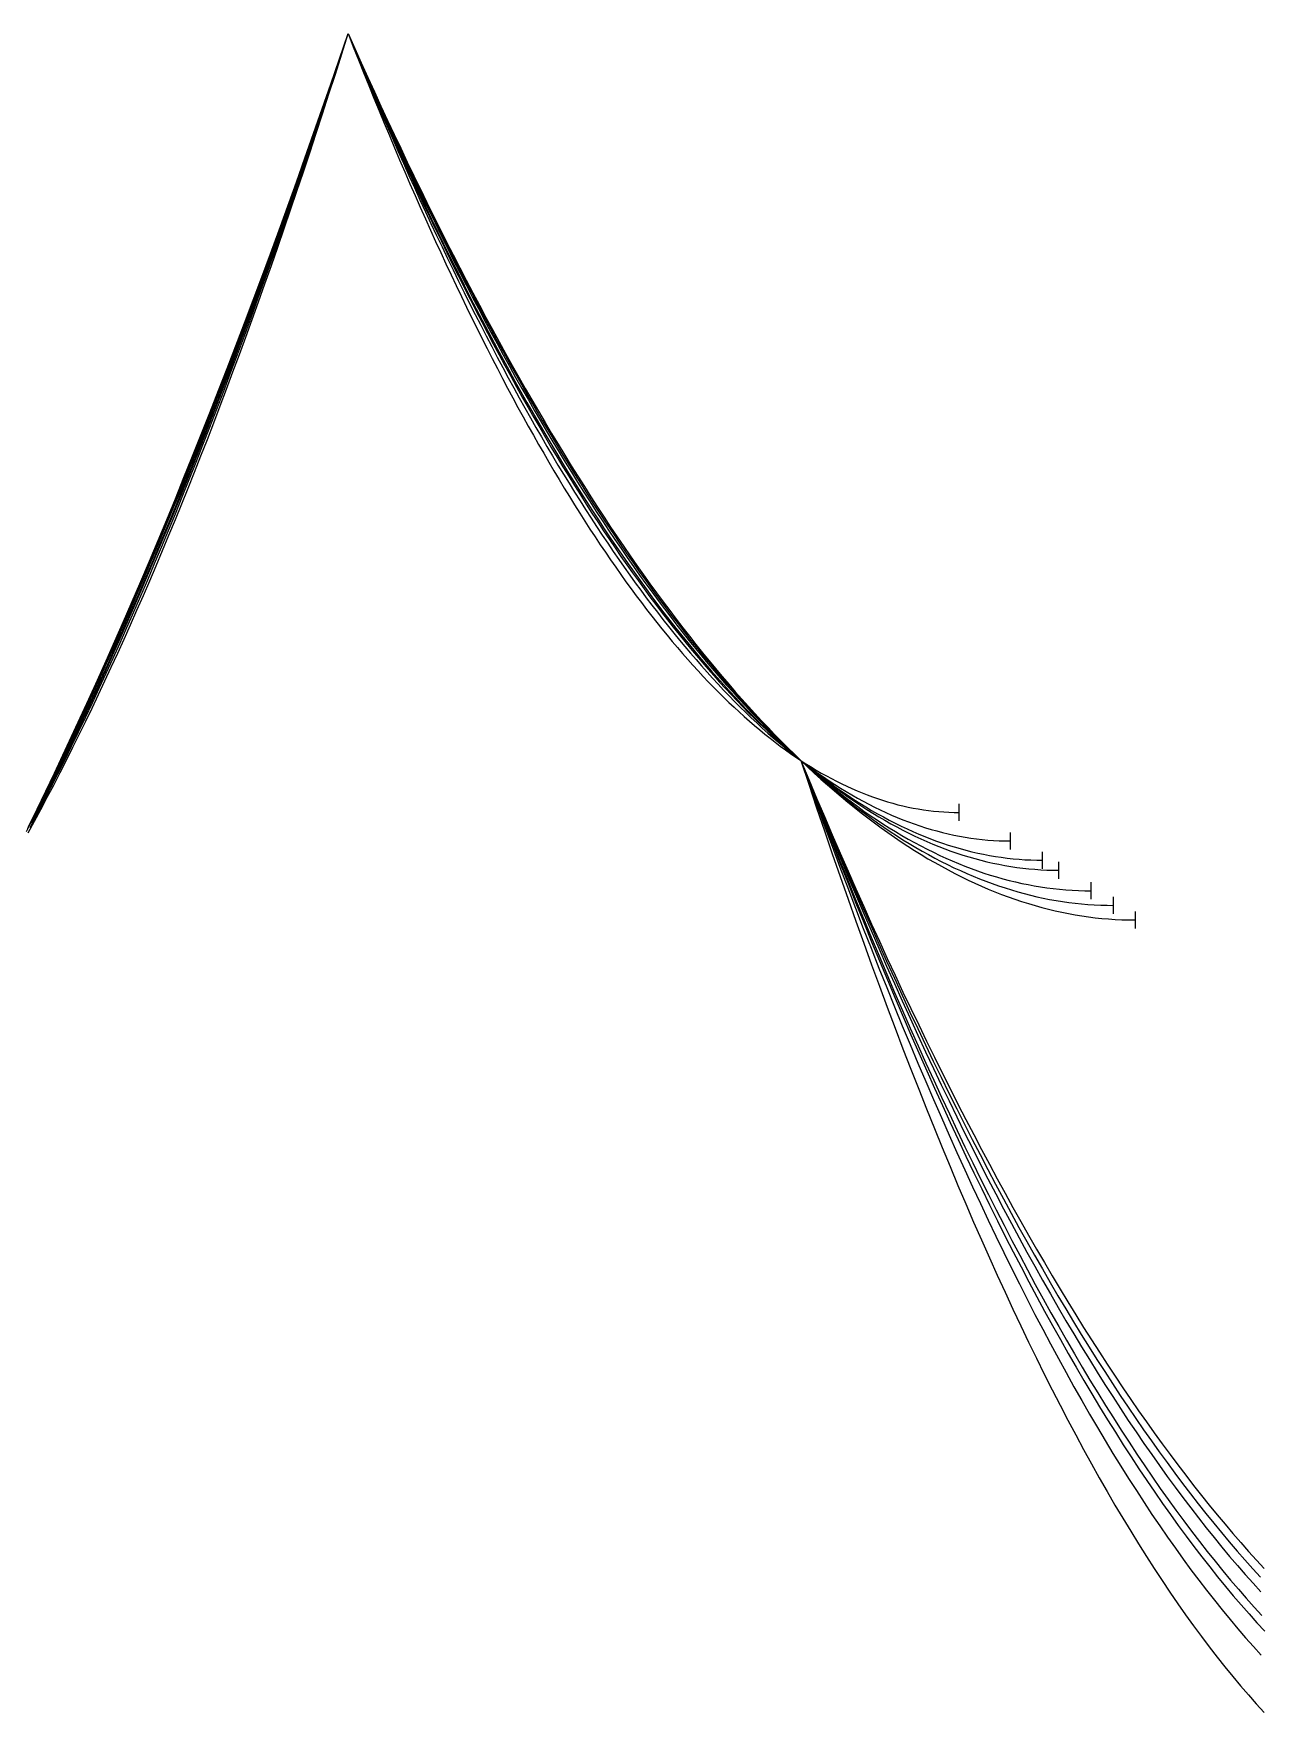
# Model space of a CAD drawing. Header units: metres. Extents: x -87 to 28195, y -4474 to 524.
# Drawn here: x 9848 to 10569, y -1360 to -371 of the extents above; entities that cross this region are included whole.
import ezdxf

# ---------------------------------------------------------------- set-up
doc = ezdxf.new("R2010")
doc.units = ezdxf.units.M
for name, color, linetype in [('CATENARIES_-10_bare', 7, 'Continuous'), ('CATENARIES_-10_ICE', 7, 'Continuous'), ('CATENARIES_-19_bare', 7, 'Continuous'), ('CATENARIES_-19_HEAVY_ICE', 7, 'Continuous'), ('CATENARIES_0', 7, 'Continuous'), ('CATENARIES_0_ICE', 7, 'Continuous'), ('CATENARIES_50_theoretical', 7, 'Continuous')]:
    doc.layers.add(name, color=color, linetype=linetype)

msp = doc.modelspace()

# ---------------------------------------------------------------- linework, layer by layer
at = {"layer": 'CATENARIES_-10_bare'}
msp.add_line((10483.9, -889.7), (10483.9, -879.7), dxfattribs=at)
for points in [[(9844.81, -839.42, 0), (9849.77, -829.44, 0), (9854.74, -819.34, 0), (9859.7, -809.11, 0), (9864.66, -798.75, 0), (9869.63, -788.27, 0), (9874.59, -777.67, 0), (9879.55, -766.93, 0), (9884.52, -756.08, 0), (9889.48, -745.09, 0), (9894.44, -733.98, 0), (9899.41, -722.75, 0), (9904.37, -711.39, 0), (9909.33, -699.9, 0), (9914.3, -688.29, 0), (9919.26, -676.55, 0), (9924.22, -664.68, 0), (9929.19, -652.69, 0), (9934.15, -640.57, 0), (9939.12, -628.32, 0), (9944.08, -615.95, 0), (9949.04, -603.45, 0), (9954.01, -590.83, 0), (9958.97, -578.07, 0), (9963.93, -565.19, 0), (9968.9, -552.19, 0), (9973.86, -539.05, 0), (9978.82, -525.79, 0), (9983.79, -512.4, 0), (9988.75, -498.89, 0), (9993.71, -485.24, 0), (9998.68, -471.47, 0), (10003.64, -457.57, 0), (10008.6, -443.55, 0), (10013.57, -429.39, 0), (10018.53, -415.11, 0), (10023.49, -400.7, 0), (10028.46, -386.17, 0), (10033.42, -371.5, 0)], [(10033.42, -371.5, 0), (10037.23, -380.17, 0), (10041.03, -388.77, 0), (10044.84, -397.3, 0), (10048.65, -405.75, 0), (10052.46, -414.12, 0), (10056.26, -422.42, 0), (10060.07, -430.65, 0), (10063.88, -438.8, 0), (10067.68, -446.87, 0), (10071.49, -454.88, 0), (10075.3, -462.8, 0), (10079.11, -470.66, 0), (10082.91, -478.43, 0), (10086.72, -486.14, 0), (10090.53, -493.77, 0), (10094.33, -501.32, 0), (10098.14, -508.8, 0), (10101.95, -516.21, 0), (10105.76, -523.54, 0), (10109.56, -530.79, 0), (10113.37, -537.98, 0), (10117.18, -545.09, 0), (10120.98, -552.12, 0), (10124.79, -559.08, 0), (10128.6, -565.97, 0), (10132.41, -572.78, 0), (10136.21, -579.51, 0), (10140.02, -586.18, 0), (10143.83, -592.77, 0), (10147.63, -599.28, 0), (10151.44, -605.72, 0), (10155.25, -612.09, 0), (10159.06, -618.38, 0), (10162.86, -624.6, 0), (10166.67, -630.75, 0), (10170.48, -636.82, 0), (10174.28, -642.82, 0), (10178.09, -648.74, 0), (10181.9, -654.59, 0), (10185.71, -660.37, 0), (10189.51, -666.07, 0), (10193.32, -671.7, 0), (10197.13, -677.25, 0), (10200.93, -682.73, 0), (10204.74, -688.14, 0), (10208.55, -693.47, 0), (10212.36, -698.73, 0), (10216.16, -703.92, 0), (10219.97, -709.03, 0), (10223.78, -714.07, 0), (10227.58, -719.03, 0), (10231.39, -723.92, 0), (10235.2, -728.74, 0), (10239.01, -733.49, 0), (10242.81, -738.16, 0), (10246.62, -742.75, 0), (10250.43, -747.28, 0), (10254.23, -751.73, 0), (10258.04, -756.1, 0), (10261.85, -760.41, 0), (10265.66, -764.64, 0), (10269.46, -768.79, 0), (10273.27, -772.88, 0), (10277.08, -776.88, 0), (10280.88, -780.82, 0), (10284.69, -784.68, 0), (10288.5, -788.47, 0), (10292.31, -792.19, 0), (10296.11, -795.83, 0), (10299.92, -799.4, 0), (10303.67, -802.85, 0), (10307.43, -806.23, 0), (10311.18, -809.53, 0), (10314.94, -812.77, 0), (10318.69, -815.93, 0), (10322.45, -819.02, 0), (10326.2, -822.04, 0), (10329.96, -824.99, 0), (10333.71, -827.87, 0), (10337.47, -830.68, 0), (10341.22, -833.41, 0), (10344.98, -836.08, 0), (10348.73, -838.67, 0), (10352.49, -841.19, 0), (10356.24, -843.64, 0), (10360, -846.02, 0), (10363.75, -848.33, 0), (10367.5, -850.57, 0), (10371.26, -852.74, 0), (10375.01, -854.83, 0), (10378.77, -856.86, 0), (10382.52, -858.81, 0), (10386.28, -860.69, 0), (10390.03, -862.5, 0), (10393.79, -864.24, 0), (10397.54, -865.91, 0), (10401.3, -867.51, 0), (10405.05, -869.04, 0), (10408.81, -870.49, 0), (10412.56, -871.88, 0), (10416.32, -873.19, 0), (10420.07, -874.43, 0), (10423.83, -875.61, 0), (10427.58, -876.71, 0), (10431.33, -877.74, 0), (10435.09, -878.7, 0), (10438.84, -879.58, 0), (10442.6, -880.4, 0), (10446.35, -881.15, 0), (10450.11, -881.82, 0), (10453.86, -882.42, 0), (10457.62, -882.96, 0), (10461.37, -883.42, 0), (10465.13, -883.81, 0), (10468.88, -884.13, 0), (10472.64, -884.38, 0), (10476.39, -884.55, 0), (10480.15, -884.66, 0), (10483.9, -884.7, 0)], [(10299.92, -799.4, 0), (10304.51, -810.68, 0), (10309.09, -821.86, 0), (10313.68, -832.92, 0), (10318.26, -843.88, 0), (10322.85, -854.72, 0), (10327.43, -865.46, 0), (10332.02, -876.09, 0), (10336.6, -886.61, 0), (10341.19, -897.02, 0), (10345.78, -907.33, 0), (10350.36, -917.52, 0), (10354.95, -927.61, 0), (10359.53, -937.59, 0), (10364.12, -947.46, 0), (10368.7, -957.22, 0), (10373.29, -966.87, 0), (10377.87, -976.42, 0), (10382.46, -985.86, 0), (10387.04, -995.18, 0), (10391.63, -1004.41, 0), (10396.22, -1013.52, 0), (10400.8, -1022.52, 0), (10405.39, -1031.42, 0), (10409.97, -1040.21, 0), (10414.56, -1048.89, 0), (10419.14, -1057.47, 0), (10423.73, -1065.93, 0), (10428.31, -1074.29, 0), (10432.9, -1082.54, 0), (10437.49, -1090.68, 0), (10442.07, -1098.72, 0), (10446.66, -1106.65, 0), (10451.24, -1114.47, 0), (10455.83, -1122.18, 0), (10460.41, -1129.79, 0), (10465, -1137.29, 0), (10469.58, -1144.68, 0), (10474.17, -1151.96, 0), (10478.76, -1159.14, 0), (10483.34, -1166.21, 0), (10487.93, -1173.17, 0), (10492.51, -1180.03, 0), (10497.1, -1186.77, 0), (10501.68, -1193.42, 0), (10506.27, -1199.95, 0), (10510.85, -1206.38, 0), (10515.44, -1212.7, 0), (10520.02, -1218.91, 0), (10524.61, -1225.02, 0), (10529.2, -1231.02, 0), (10533.78, -1236.91, 0), (10538.37, -1242.7, 0), (10542.95, -1248.38, 0), (10547.54, -1253.95, 0), (10552.12, -1259.42, 0), (10556.71, -1264.78, 0), (10561.29, -1270.03, 0), (10565.88, -1275.18, 0), (10570.47, -1280.22, 0)]]:
    msp.add_polyline3d(points, dxfattribs=at)
at = {"layer": 'CATENARIES_-10_ICE'}
msp.add_line((10451.73, -869.01), (10451.73, -859.01), dxfattribs=at)
for points in [[(9847.62, -834.94, 0), (9852.04, -826.25, 0), (9856.46, -817.44, 0), (9860.89, -808.51, 0), (9865.31, -799.48, 0), (9869.74, -790.33, 0), (9874.16, -781.06, 0), (9878.58, -771.68, 0), (9883.01, -762.19, 0), (9887.43, -752.59, 0), (9891.85, -742.87, 0), (9896.28, -733.04, 0), (9900.7, -723.1, 0), (9905.13, -713.04, 0), (9909.55, -702.86, 0), (9913.97, -692.58, 0), (9918.4, -682.18, 0), (9922.82, -671.66, 0), (9927.25, -661.03, 0), (9931.67, -650.29, 0), (9936.09, -639.43, 0), (9940.52, -628.46, 0), (9944.94, -617.37, 0), (9949.37, -606.17, 0), (9953.79, -594.86, 0), (9958.21, -583.43, 0), (9962.64, -571.88, 0), (9967.06, -560.22, 0), (9971.49, -548.45, 0), (9975.91, -536.56, 0), (9980.33, -524.55, 0), (9984.76, -512.43, 0), (9989.18, -500.2, 0), (9993.6, -487.85, 0), (9998.03, -475.38, 0), (10002.45, -462.8, 0), (10006.88, -450.11, 0), (10011.3, -437.29, 0), (10015.72, -424.37, 0), (10020.15, -411.32, 0), (10024.57, -398.17, 0), (10029, -384.89, 0), (10033.42, -371.5, 0)], [(10033.42, -371.5, 0), (10036.93, -379.76, 0), (10040.43, -387.95, 0), (10043.94, -396.07, 0), (10047.45, -404.11, 0), (10050.95, -412.09, 0), (10054.46, -420, 0), (10057.97, -427.83, 0), (10061.47, -435.6, 0), (10064.98, -443.29, 0), (10068.49, -450.91, 0), (10071.99, -458.47, 0), (10075.5, -465.95, 0), (10079.01, -473.36, 0), (10082.51, -480.7, 0), (10086.02, -487.98, 0), (10089.53, -495.18, 0), (10093.03, -502.31, 0), (10096.54, -509.37, 0), (10100.05, -516.36, 0), (10103.55, -523.28, 0), (10107.06, -530.13, 0), (10110.56, -536.91, 0), (10114.07, -543.62, 0), (10117.58, -550.26, 0), (10121.08, -556.83, 0), (10124.59, -563.33, 0), (10128.1, -569.75, 0), (10131.6, -576.11, 0), (10135.11, -582.4, 0), (10138.62, -588.62, 0), (10142.12, -594.77, 0), (10145.63, -600.85, 0), (10149.14, -606.86, 0), (10152.64, -612.8, 0), (10156.15, -618.67, 0), (10159.66, -624.47, 0), (10163.16, -630.2, 0), (10166.67, -635.86, 0), (10170.18, -641.45, 0), (10173.68, -646.97, 0), (10177.19, -652.42, 0), (10180.7, -657.8, 0), (10184.2, -663.11, 0), (10187.71, -668.35, 0), (10191.22, -673.52, 0), (10194.72, -678.63, 0), (10198.23, -683.66, 0), (10201.74, -688.62, 0), (10205.24, -693.52, 0), (10208.75, -698.34, 0), (10212.26, -703.09, 0), (10215.76, -707.78, 0), (10219.27, -712.39, 0), (10222.78, -716.94, 0), (10226.28, -721.42, 0), (10229.79, -725.82, 0), (10233.3, -730.16, 0), (10236.8, -734.43, 0), (10240.31, -738.63, 0), (10243.81, -742.76, 0), (10247.32, -746.82, 0), (10250.83, -750.81, 0), (10254.33, -754.73, 0), (10257.84, -758.58, 0), (10261.35, -762.36, 0), (10264.85, -766.08, 0), (10268.36, -769.72, 0), (10271.87, -773.29, 0), (10275.37, -776.8, 0), (10278.88, -780.24, 0), (10282.39, -783.6, 0), (10285.89, -786.9, 0), (10289.4, -790.13, 0), (10292.91, -793.29, 0), (10296.41, -796.38, 0), (10299.92, -799.4, 0), (10303.45, -802.37, 0), (10306.98, -805.27, 0), (10310.51, -808.1, 0), (10314.04, -810.87, 0), (10317.57, -813.56, 0), (10321.1, -816.18, 0), (10324.63, -818.73, 0), (10328.16, -821.21, 0), (10331.69, -823.62, 0), (10335.22, -825.96, 0), (10338.75, -828.24, 0), (10342.28, -830.44, 0), (10345.81, -832.57, 0), (10349.35, -834.63, 0), (10352.88, -836.62, 0), (10356.41, -838.54, 0), (10359.94, -840.4, 0), (10363.47, -842.18, 0), (10367, -843.89, 0), (10370.53, -845.53, 0), (10374.06, -847.1, 0), (10377.59, -848.6, 0), (10381.12, -850.04, 0), (10384.65, -851.4, 0), (10388.18, -852.69, 0), (10391.71, -853.91, 0), (10395.24, -855.07, 0), (10398.77, -856.15, 0), (10402.3, -857.16, 0), (10405.83, -858.1, 0), (10409.36, -858.98, 0), (10412.89, -859.78, 0), (10416.42, -860.51, 0), (10419.95, -861.18, 0), (10423.48, -861.77, 0), (10427.01, -862.3, 0), (10430.54, -862.75, 0), (10434.07, -863.13, 0), (10437.6, -863.45, 0), (10441.13, -863.69, 0), (10444.67, -863.87, 0), (10448.2, -863.97, 0), (10451.73, -864.01, 0)], [(10299.92, -799.4, 0), (10304.52, -811.45, 0), (10309.12, -823.37, 0), (10313.72, -835.18, 0), (10318.32, -846.86, 0), (10322.92, -858.41, 0), (10327.52, -869.85, 0), (10332.12, -881.16, 0), (10336.72, -892.35, 0), (10341.32, -903.42, 0), (10345.91, -914.37, 0), (10350.51, -925.2, 0), (10355.11, -935.9, 0), (10359.71, -946.48, 0), (10364.31, -956.94, 0), (10368.91, -967.28, 0), (10373.51, -977.5, 0), (10378.11, -987.6, 0), (10382.71, -997.57, 0), (10387.31, -1007.43, 0), (10391.91, -1017.16, 0), (10396.51, -1026.77, 0), (10401.11, -1036.26, 0), (10405.71, -1045.63, 0), (10410.31, -1054.88, 0), (10414.91, -1064.01, 0), (10419.51, -1073.01, 0), (10424.11, -1081.9, 0), (10428.71, -1090.67, 0), (10433.31, -1099.31, 0), (10437.9, -1107.83, 0), (10442.5, -1116.24, 0), (10447.1, -1124.52, 0), (10451.7, -1132.68, 0), (10456.3, -1140.73, 0), (10460.9, -1148.65, 0), (10465.5, -1156.45, 0), (10470.1, -1164.13, 0), (10474.7, -1171.69, 0), (10479.3, -1179.13, 0), (10483.9, -1186.45, 0), (10488.5, -1193.66, 0), (10493.1, -1200.74, 0), (10497.7, -1207.7, 0), (10502.3, -1214.54, 0), (10506.9, -1221.26, 0), (10511.5, -1227.86, 0), (10516.1, -1234.34, 0), (10520.7, -1240.71, 0), (10525.29, -1246.95, 0), (10529.89, -1253.07, 0), (10534.49, -1259.08, 0), (10539.09, -1264.96, 0), (10543.69, -1270.72, 0), (10548.29, -1276.37, 0), (10552.89, -1281.89, 0), (10557.49, -1287.3, 0), (10562.09, -1292.59, 0), (10566.69, -1297.76, 0), (10571.29, -1302.8, 0)]]:
    msp.add_polyline3d(points, dxfattribs=at)
at = {"layer": 'CATENARIES_-19_bare'}
msp.add_line((10496.82, -898.28), (10496.82, -888.28), dxfattribs=at)
for points in [[(9845.18, -838.33, 0), (9850.27, -827.98, 0), (9855.36, -817.52, 0), (9860.44, -806.92, 0), (9865.53, -796.2, 0), (9870.62, -785.36, 0), (9875.71, -774.39, 0), (9880.8, -763.29, 0), (9885.88, -752.07, 0), (9890.97, -740.72, 0), (9896.06, -729.24, 0), (9901.15, -717.64, 0), (9906.23, -705.91, 0), (9911.32, -694.06, 0), (9916.41, -682.08, 0), (9921.5, -669.97, 0), (9926.58, -657.74, 0), (9931.67, -645.38, 0), (9936.76, -632.9, 0), (9941.84, -620.28, 0), (9946.93, -607.54, 0), (9952.02, -594.68, 0), (9957.11, -581.69, 0), (9962.19, -568.56, 0), (9967.28, -555.32, 0), (9972.37, -541.94, 0), (9977.46, -528.44, 0), (9982.55, -514.81, 0), (9987.63, -501.06, 0), (9992.72, -487.17, 0), (9997.81, -473.16, 0), (10002.9, -459.02, 0), (10007.98, -444.75, 0), (10013.07, -430.36, 0), (10018.16, -415.84, 0), (10023.25, -401.19, 0), (10028.33, -386.41, 0), (10033.42, -371.5, 0)], [(10033.42, -371.5, 0), (10037.28, -380.2, 0), (10041.14, -388.82, 0), (10045.01, -397.37, 0), (10048.87, -405.85, 0), (10052.73, -414.25, 0), (10056.59, -422.57, 0), (10060.46, -430.83, 0), (10064.32, -439.01, 0), (10068.18, -447.11, 0), (10072.04, -455.15, 0), (10075.91, -463.11, 0), (10079.77, -470.99, 0), (10083.63, -478.8, 0), (10087.49, -486.54, 0), (10091.35, -494.2, 0), (10095.22, -501.79, 0), (10099.08, -509.31, 0), (10102.94, -516.75, 0), (10106.8, -524.12, 0), (10110.67, -531.42, 0), (10114.53, -538.64, 0), (10118.39, -545.79, 0), (10122.25, -552.87, 0), (10126.12, -559.87, 0), (10129.98, -566.8, 0), (10133.84, -573.66, 0), (10137.7, -580.44, 0), (10141.56, -587.15, 0), (10145.43, -593.79, 0), (10149.29, -600.35, 0), (10153.15, -606.84, 0), (10157.01, -613.26, 0), (10160.88, -619.6, 0), (10164.74, -625.87, 0), (10168.6, -632.07, 0), (10172.46, -638.19, 0), (10176.33, -644.24, 0), (10180.19, -650.22, 0), (10184.05, -656.12, 0), (10187.91, -661.96, 0), (10191.78, -667.72, 0), (10195.64, -673.4, 0), (10199.5, -679.01, 0), (10203.36, -684.55, 0), (10207.22, -690.02, 0), (10211.09, -695.42, 0), (10214.95, -700.74, 0), (10218.81, -705.98, 0), (10222.67, -711.16, 0), (10226.54, -716.26, 0), (10230.4, -721.29, 0), (10234.26, -726.25, 0), (10238.12, -731.13, 0), (10241.99, -735.95, 0), (10245.85, -740.69, 0), (10249.71, -745.35, 0), (10253.57, -749.94, 0), (10257.43, -754.47, 0), (10261.3, -758.91, 0), (10265.16, -763.29, 0), (10269.02, -767.59, 0), (10272.88, -771.82, 0), (10276.75, -775.98, 0), (10280.61, -780.06, 0), (10284.47, -784.08, 0), (10288.33, -788.02, 0), (10292.2, -791.88, 0), (10296.06, -795.68, 0), (10299.92, -799.4, 0), (10303.86, -803.12, 0), (10307.8, -806.77, 0), (10311.73, -810.33, 0), (10315.67, -813.83, 0), (10319.61, -817.25, 0), (10323.55, -820.59, 0), (10327.49, -823.86, 0), (10331.42, -827.05, 0), (10335.36, -830.17, 0), (10339.3, -833.21, 0), (10343.24, -836.18, 0), (10347.18, -839.07, 0), (10351.11, -841.89, 0), (10355.05, -844.63, 0), (10358.99, -847.3, 0), (10362.93, -849.89, 0), (10366.87, -852.4, 0), (10370.8, -854.84, 0), (10374.74, -857.21, 0), (10378.68, -859.5, 0), (10382.62, -861.71, 0), (10386.56, -863.85, 0), (10390.49, -865.92, 0), (10394.43, -867.91, 0), (10398.37, -869.82, 0), (10402.31, -871.66, 0), (10406.25, -873.43, 0), (10410.18, -875.12, 0), (10414.12, -876.73, 0), (10418.06, -878.27, 0), (10422, -879.73, 0), (10425.94, -881.12, 0), (10429.87, -882.43, 0), (10433.81, -883.67, 0), (10437.75, -884.84, 0), (10441.69, -885.92, 0), (10445.62, -886.94, 0), (10449.56, -887.88, 0), (10453.5, -888.74, 0), (10457.44, -889.53, 0), (10461.38, -890.24, 0), (10465.31, -890.88, 0), (10469.25, -891.44, 0), (10473.19, -891.93, 0), (10477.13, -892.34, 0), (10481.07, -892.68, 0), (10485, -892.94, 0), (10488.94, -893.13, 0), (10492.88, -893.24, 0), (10496.82, -893.28, 0)], [(10299.92, -799.4, 0), (10304.54, -810.52, 0), (10309.17, -821.54, 0), (10313.79, -832.45, 0), (10318.41, -843.25, 0), (10323.04, -853.94, 0), (10327.66, -864.53, 0), (10332.28, -875.02, 0), (10336.91, -885.4, 0), (10341.53, -895.67, 0), (10346.15, -905.83, 0), (10350.78, -915.89, 0), (10355.4, -925.85, 0), (10360.02, -935.7, 0), (10364.65, -945.44, 0), (10369.27, -955.08, 0), (10373.89, -964.61, 0), (10378.52, -974.03, 0), (10383.14, -983.35, 0), (10387.76, -992.57, 0), (10392.39, -1001.68, 0), (10397.01, -1010.68, 0), (10401.63, -1019.58, 0), (10406.26, -1028.37, 0), (10410.88, -1037.06, 0), (10415.5, -1045.64, 0), (10420.13, -1054.12, 0), (10424.75, -1062.49, 0), (10429.37, -1070.76, 0), (10434, -1078.92, 0), (10438.62, -1086.98, 0), (10443.24, -1094.93, 0), (10447.87, -1102.78, 0), (10452.49, -1110.52, 0), (10457.11, -1118.16, 0), (10461.74, -1125.69, 0), (10466.36, -1133.12, 0), (10470.98, -1140.44, 0), (10475.61, -1147.66, 0), (10480.23, -1154.78, 0), (10484.85, -1161.78, 0), (10489.48, -1168.69, 0), (10494.1, -1175.49, 0), (10498.72, -1182.18, 0), (10503.35, -1188.77, 0), (10507.97, -1195.26, 0), (10512.6, -1201.64, 0), (10517.22, -1207.92, 0), (10521.84, -1214.09, 0), (10526.47, -1220.16, 0), (10531.09, -1226.13, 0), (10535.71, -1231.99, 0), (10540.34, -1237.74, 0), (10544.96, -1243.39, 0), (10549.58, -1248.94, 0), (10554.21, -1254.39, 0), (10558.83, -1259.72, 0), (10563.45, -1264.96, 0), (10568.08, -1270.09, 0), (10572.7, -1275.12, 0)]]:
    msp.add_polyline3d(points, dxfattribs=at)
at = {"layer": 'CATENARIES_-19_HEAVY_ICE'}
msp.add_line((10423.25, -851.76), (10423.25, -841.76), dxfattribs=at)
for points in [[(9846.2, -838.84, 0), (9850.27, -831.12, 0), (9854.34, -823.31, 0), (9858.41, -815.38, 0), (9862.48, -807.34, 0), (9866.55, -799.2, 0), (9870.62, -790.95, 0), (9874.69, -782.59, 0), (9878.76, -774.12, 0), (9882.83, -765.55, 0), (9886.9, -756.86, 0), (9890.97, -748.07, 0), (9895.04, -739.17, 0), (9899.11, -730.16, 0), (9903.18, -721.04, 0), (9907.25, -711.82, 0), (9911.32, -702.48, 0), (9915.39, -693.04, 0), (9919.46, -683.48, 0), (9923.53, -673.82, 0), (9927.6, -664.05, 0), (9931.67, -654.17, 0), (9935.74, -644.18, 0), (9939.81, -634.08, 0), (9943.88, -623.87, 0), (9947.95, -613.55, 0), (9952.02, -603.13, 0), (9956.09, -592.59, 0), (9960.16, -581.95, 0), (9964.23, -571.19, 0), (9968.3, -560.33, 0), (9972.37, -549.35, 0), (9976.44, -538.27, 0), (9980.51, -527.07, 0), (9984.58, -515.77, 0), (9988.65, -504.35, 0), (9992.72, -492.83, 0), (9996.79, -481.19, 0), (10000.86, -469.45, 0), (10004.93, -457.59, 0), (10009, -445.62, 0), (10013.07, -433.55, 0), (10017.14, -421.36, 0), (10021.21, -409.06, 0), (10025.28, -396.65, 0), (10029.35, -384.13, 0), (10033.42, -371.5, 0)], [(10033.42, -371.5, 0), (10036.67, -379.43, 0), (10039.92, -387.29, 0), (10043.17, -395.09, 0), (10046.42, -402.81, 0), (10049.67, -410.47, 0), (10052.92, -418.06, 0), (10056.17, -425.59, 0), (10059.42, -433.04, 0), (10062.67, -440.43, 0), (10065.92, -447.75, 0), (10069.17, -455.01, 0), (10072.42, -462.19, 0), (10075.67, -469.31, 0), (10078.92, -476.37, 0), (10082.17, -483.35, 0), (10085.42, -490.27, 0), (10088.67, -497.12, 0), (10091.92, -503.9, 0), (10095.17, -510.62, 0), (10098.42, -517.27, 0), (10101.67, -523.85, 0), (10104.92, -530.37, 0), (10108.17, -536.81, 0), (10111.42, -543.2, 0), (10114.67, -549.51, 0), (10117.92, -555.76, 0), (10121.17, -561.94, 0), (10124.42, -568.05, 0), (10127.67, -574.1, 0), (10130.92, -580.08, 0), (10134.17, -585.99, 0), (10137.42, -591.83, 0), (10140.67, -597.61, 0), (10143.92, -603.33, 0), (10147.17, -608.97, 0), (10150.42, -614.55, 0), (10153.67, -620.06, 0), (10156.92, -625.51, 0), (10160.17, -630.89, 0), (10163.42, -636.2, 0), (10166.67, -641.44, 0), (10169.92, -646.62, 0), (10173.17, -651.74, 0), (10176.42, -656.78, 0), (10179.67, -661.76, 0), (10182.92, -666.67, 0), (10186.17, -671.52, 0), (10189.42, -676.3, 0), (10192.67, -681.01, 0), (10195.92, -685.66, 0), (10199.17, -690.24, 0), (10202.42, -694.76, 0), (10205.67, -699.2, 0), (10208.92, -703.59, 0), (10212.17, -707.9, 0), (10215.42, -712.15, 0), (10218.67, -716.33, 0), (10221.92, -720.45, 0), (10225.17, -724.5, 0), (10228.42, -728.48, 0), (10231.67, -732.4, 0), (10234.92, -736.25, 0), (10238.17, -740.04, 0), (10241.42, -743.76, 0), (10244.67, -747.41, 0), (10247.92, -751, 0), (10251.17, -754.52, 0), (10254.42, -757.97, 0), (10257.67, -761.36, 0), (10260.92, -764.68, 0), (10264.17, -767.94, 0), (10267.42, -771.13, 0), (10270.67, -774.25, 0), (10273.92, -777.31, 0), (10277.17, -780.3, 0), (10280.42, -783.23, 0), (10283.67, -786.09, 0), (10286.92, -788.88, 0), (10290.17, -791.61, 0), (10293.42, -794.27, 0), (10296.67, -796.87, 0), (10299.92, -799.4, 0), (10303.25, -801.93, 0), (10306.59, -804.38, 0), (10309.92, -806.77, 0), (10313.25, -809.09, 0), (10316.59, -811.34, 0), (10319.92, -813.52, 0), (10323.25, -815.63, 0), (10326.59, -817.67, 0), (10329.92, -819.64, 0), (10333.25, -821.55, 0), (10336.59, -823.38, 0), (10339.92, -825.14, 0), (10343.25, -826.84, 0), (10346.59, -828.46, 0), (10349.92, -830.02, 0), (10353.25, -831.51, 0), (10356.59, -832.93, 0), (10359.92, -834.27, 0), (10363.25, -835.55, 0), (10366.58, -836.77, 0), (10369.92, -837.91, 0), (10373.25, -838.98, 0), (10376.58, -839.98, 0), (10379.92, -840.91, 0), (10383.25, -841.78, 0), (10386.58, -842.57, 0), (10389.92, -843.3, 0), (10393.25, -843.96, 0), (10396.58, -844.55, 0), (10399.92, -845.06, 0), (10403.25, -845.51, 0), (10406.58, -845.89, 0), (10409.92, -846.21, 0), (10413.25, -846.45, 0), (10416.58, -846.62, 0), (10419.92, -846.72, 0), (10423.25, -846.76, 0)], [(10299.92, -799.4, 0), (10304.51, -812.23, 0), (10309.11, -824.92, 0), (10313.7, -837.48, 0), (10318.29, -849.9, 0), (10322.88, -862.19, 0), (10327.48, -874.34, 0), (10332.07, -886.35, 0), (10336.66, -898.23, 0), (10341.25, -909.98, 0), (10345.85, -921.58, 0), (10350.44, -933.06, 0), (10355.03, -944.39, 0), (10359.63, -955.6, 0), (10364.22, -966.66, 0), (10368.81, -977.59, 0), (10373.4, -988.39, 0), (10378, -999.05, 0), (10382.59, -1009.58, 0), (10387.18, -1019.97, 0), (10391.77, -1030.23, 0), (10396.37, -1040.35, 0), (10400.96, -1050.34, 0), (10405.55, -1060.2, 0), (10410.14, -1069.92, 0), (10414.74, -1079.51, 0), (10419.33, -1088.96, 0), (10423.92, -1098.28, 0), (10428.52, -1107.46, 0), (10433.11, -1116.51, 0), (10437.7, -1125.43, 0), (10442.29, -1134.21, 0), (10446.89, -1142.86, 0), (10451.48, -1151.38, 0), (10456.07, -1159.76, 0), (10460.66, -1168.01, 0), (10465.26, -1176.12, 0), (10469.85, -1184.11, 0), (10474.44, -1191.96, 0), (10479.04, -1199.67, 0), (10483.63, -1207.26, 0), (10488.22, -1214.71, 0), (10492.81, -1222.02, 0), (10497.41, -1229.21, 0), (10502, -1236.26, 0), (10506.59, -1243.18, 0), (10511.18, -1249.96, 0), (10515.78, -1256.61, 0), (10520.37, -1263.14, 0), (10524.96, -1269.52, 0), (10529.56, -1275.78, 0), (10534.15, -1281.9, 0), (10538.74, -1287.89, 0), (10543.33, -1293.75, 0), (10547.93, -1299.47, 0), (10552.52, -1305.07, 0), (10557.11, -1310.53, 0), (10561.7, -1315.86, 0), (10566.3, -1321.06, 0), (10570.89, -1326.12, 0)]]:
    msp.add_polyline3d(points, dxfattribs=at)
at = {"layer": 'CATENARIES_0'}
msp.add_line((10470.75, -881.11), (10470.75, -871.11), dxfattribs=at)
for points in [[(9844.12, -841.16, 0), (9848.85, -831.78, 0), (9853.58, -822.27, 0), (9858.32, -812.65, 0), (9863.05, -802.9, 0), (9867.78, -793.03, 0), (9872.51, -783.05, 0), (9877.25, -772.94, 0), (9881.98, -762.71, 0), (9886.71, -752.37, 0), (9891.44, -741.9, 0), (9896.18, -731.31, 0), (9900.91, -720.6, 0), (9905.64, -709.77, 0), (9910.37, -698.82, 0), (9915.11, -687.75, 0), (9919.84, -676.56, 0), (9924.57, -665.25, 0), (9929.3, -653.81, 0), (9934.04, -642.26, 0), (9938.77, -630.58, 0), (9943.5, -618.78, 0), (9948.23, -606.87, 0), (9952.97, -594.83, 0), (9957.7, -582.66, 0), (9962.43, -570.38, 0), (9967.16, -557.98, 0), (9971.9, -545.45, 0), (9976.63, -532.8, 0), (9981.36, -520.03, 0), (9986.09, -507.14, 0), (9990.83, -494.13, 0), (9995.56, -480.99, 0), (10000.29, -467.73, 0), (10005.02, -454.35, 0), (10009.76, -440.85, 0), (10014.49, -427.23, 0), (10019.22, -413.48, 0), (10023.95, -399.61, 0), (10028.69, -385.62, 0), (10033.42, -371.5, 0)], [(10033.42, -371.5, 0), (10037.07, -379.93, 0), (10040.72, -388.28, 0), (10044.37, -396.56, 0), (10048.02, -404.77, 0), (10051.67, -412.91, 0), (10055.32, -420.98, 0), (10058.97, -428.97, 0), (10062.63, -436.9, 0), (10066.28, -444.75, 0), (10069.93, -452.53, 0), (10073.58, -460.24, 0), (10077.23, -467.87, 0), (10080.88, -475.44, 0), (10084.53, -482.93, 0), (10088.18, -490.36, 0), (10091.83, -497.71, 0), (10095.48, -504.99, 0), (10099.13, -512.2, 0), (10102.78, -519.33, 0), (10106.43, -526.4, 0), (10110.08, -533.39, 0), (10113.74, -540.32, 0), (10117.39, -547.17, 0), (10121.04, -553.95, 0), (10124.69, -560.66, 0), (10128.34, -567.3, 0), (10131.99, -573.86, 0), (10135.64, -580.36, 0), (10139.29, -586.78, 0), (10142.94, -593.14, 0), (10146.59, -599.42, 0), (10150.24, -605.63, 0), (10153.89, -611.77, 0), (10157.54, -617.84, 0), (10161.19, -623.84, 0), (10164.84, -629.77, 0), (10168.5, -635.63, 0), (10172.15, -641.41, 0), (10175.8, -647.13, 0), (10179.45, -652.77, 0), (10183.1, -658.34, 0), (10186.75, -663.85, 0), (10190.4, -669.28, 0), (10194.05, -674.64, 0), (10197.7, -679.93, 0), (10201.35, -685.15, 0), (10205, -690.3, 0), (10208.65, -695.38, 0), (10212.3, -700.38, 0), (10215.95, -705.32, 0), (10219.6, -710.19, 0), (10223.26, -714.98, 0), (10226.91, -719.71, 0), (10230.56, -724.36, 0), (10234.21, -728.94, 0), (10237.86, -733.46, 0), (10241.51, -737.9, 0), (10245.16, -742.27, 0), (10248.81, -746.57, 0), (10252.46, -750.8, 0), (10256.11, -754.97, 0), (10259.76, -759.06, 0), (10263.41, -763.08, 0), (10267.06, -767.02, 0), (10270.71, -770.9, 0), (10274.37, -774.71, 0), (10278.02, -778.45, 0), (10281.67, -782.12, 0), (10285.32, -785.71, 0), (10288.97, -789.24, 0), (10292.62, -792.7, 0), (10296.27, -796.08, 0), (10299.92, -799.4, 0), (10303.63, -802.7, 0), (10307.35, -805.93, 0), (10311.06, -809.08, 0), (10314.77, -812.17, 0), (10318.49, -815.18, 0), (10322.2, -818.12, 0), (10325.92, -820.98, 0), (10329.63, -823.77, 0), (10333.34, -826.49, 0), (10337.06, -829.14, 0), (10340.77, -831.71, 0), (10344.48, -834.21, 0), (10348.2, -836.64, 0), (10351.91, -839, 0), (10355.63, -841.28, 0), (10359.34, -843.49, 0), (10363.05, -845.63, 0), (10366.77, -847.7, 0), (10370.48, -849.69, 0), (10374.19, -851.61, 0), (10377.91, -853.46, 0), (10381.62, -855.24, 0), (10385.33, -856.94, 0), (10389.05, -858.57, 0), (10392.76, -860.13, 0), (10396.48, -861.62, 0), (10400.19, -863.03, 0), (10403.9, -864.37, 0), (10407.62, -865.64, 0), (10411.33, -866.83, 0), (10415.04, -867.96, 0), (10418.76, -869.01, 0), (10422.47, -869.99, 0), (10426.19, -870.89, 0), (10429.9, -871.73, 0), (10433.61, -872.49, 0), (10437.33, -873.17, 0), (10441.04, -873.79, 0), (10444.75, -874.33, 0), (10448.47, -874.8, 0), (10452.18, -875.2, 0), (10455.9, -875.53, 0), (10459.61, -875.78, 0), (10463.32, -875.96, 0), (10467.04, -876.07, 0), (10470.75, -876.11, 0)], [(10299.92, -799.4, 0), (10304.51, -810.97, 0), (10309.1, -822.43, 0), (10313.69, -833.77, 0), (10318.28, -845, 0), (10322.87, -856.11, 0), (10327.45, -867.11, 0), (10332.04, -878, 0), (10336.63, -888.78, 0), (10341.22, -899.44, 0), (10345.81, -909.98, 0), (10350.4, -920.41, 0), (10354.99, -930.73, 0), (10359.58, -940.94, 0), (10364.17, -951.03, 0), (10368.76, -961.01, 0), (10373.35, -970.88, 0), (10377.94, -980.63, 0), (10382.52, -990.27, 0), (10387.11, -999.8, 0), (10391.7, -1009.21, 0), (10396.29, -1018.51, 0), (10400.88, -1027.7, 0), (10405.47, -1036.78, 0), (10410.06, -1045.74, 0), (10414.65, -1054.59, 0), (10419.24, -1063.33, 0), (10423.83, -1071.95, 0), (10428.42, -1080.47, 0), (10433.01, -1088.87, 0), (10437.59, -1097.15, 0), (10442.18, -1105.33, 0), (10446.77, -1113.39, 0), (10451.36, -1121.34, 0), (10455.95, -1129.18, 0), (10460.54, -1136.9, 0), (10465.13, -1144.52, 0), (10469.72, -1152.02, 0), (10474.31, -1159.41, 0), (10478.9, -1166.68, 0), (10483.49, -1173.85, 0), (10488.08, -1180.9, 0), (10492.66, -1187.84, 0), (10497.25, -1194.67, 0), (10501.84, -1201.39, 0), (10506.43, -1208, 0), (10511.02, -1214.49, 0), (10515.61, -1220.87, 0), (10520.2, -1227.14, 0), (10524.79, -1233.3, 0), (10529.38, -1239.35, 0), (10533.97, -1245.29, 0), (10538.56, -1251.11, 0), (10543.14, -1256.82, 0), (10547.73, -1262.43, 0), (10552.32, -1267.92, 0), (10556.91, -1273.29, 0), (10561.5, -1278.56, 0), (10566.09, -1283.72, 0), (10570.68, -1288.76, 0)]]:
    msp.add_polyline3d(points, dxfattribs=at)
at = {"layer": 'CATENARIES_0_ICE'}
msp.add_line((10442.2, -863.11), (10442.2, -853.11), dxfattribs=at)
for points in [[(9847.24, -836.06, 0), (9851.57, -827.65, 0), (9855.9, -819.12, 0), (9860.23, -810.48, 0), (9864.56, -801.72, 0), (9868.89, -792.85, 0), (9873.22, -783.87, 0), (9877.55, -774.78, 0), (9881.88, -765.57, 0), (9886.21, -756.25, 0), (9890.54, -746.82, 0), (9894.87, -737.27, 0), (9899.2, -727.61, 0), (9903.53, -717.84, 0), (9907.86, -707.95, 0), (9912.19, -697.95, 0), (9916.52, -687.83, 0), (9920.85, -677.61, 0), (9925.18, -667.26, 0), (9929.51, -656.81, 0), (9933.83, -646.24, 0), (9938.16, -635.55, 0), (9942.49, -624.75, 0), (9946.82, -613.84, 0), (9951.15, -602.81, 0), (9955.48, -591.67, 0), (9959.81, -580.42, 0), (9964.14, -569.05, 0), (9968.47, -557.56, 0), (9972.8, -545.96, 0), (9977.13, -534.25, 0), (9981.46, -522.42, 0), (9985.79, -510.48, 0), (9990.12, -498.42, 0), (9994.45, -486.25, 0), (9998.78, -473.96, 0), (10003.11, -461.56, 0), (10007.44, -449.04, 0), (10011.77, -436.4, 0), (10016.1, -423.65, 0), (10020.43, -410.79, 0), (10024.76, -397.81, 0), (10029.09, -384.71, 0), (10033.42, -371.5, 0)], [(10033.42, -371.5, 0), (10036.84, -379.64, 0), (10040.25, -387.71, 0), (10043.67, -395.7, 0), (10047.09, -403.63, 0), (10050.5, -411.49, 0), (10053.92, -419.28, 0), (10057.34, -427, 0), (10060.75, -434.65, 0), (10064.17, -442.24, 0), (10067.59, -449.75, 0), (10071, -457.19, 0), (10074.42, -464.57, 0), (10077.84, -471.87, 0), (10081.25, -479.11, 0), (10084.67, -486.28, 0), (10088.09, -493.37, 0), (10091.5, -500.4, 0), (10094.92, -507.36, 0), (10098.34, -514.25, 0), (10101.75, -521.07, 0), (10105.17, -527.82, 0), (10108.59, -534.51, 0), (10112, -541.12, 0), (10115.42, -547.67, 0), (10118.84, -554.14, 0), (10122.25, -560.55, 0), (10125.67, -566.89, 0), (10129.09, -573.16, 0), (10132.5, -579.36, 0), (10135.92, -585.49, 0), (10139.34, -591.56, 0), (10142.75, -597.55, 0), (10146.17, -603.48, 0), (10149.59, -609.34, 0), (10153, -615.13, 0), (10156.42, -620.85, 0), (10159.84, -626.5, 0), (10163.25, -632.08, 0), (10166.67, -637.6, 0), (10170.09, -643.04, 0), (10173.5, -648.42, 0), (10176.92, -653.73, 0), (10180.34, -658.97, 0), (10183.75, -664.14, 0), (10187.17, -669.25, 0), (10190.59, -674.28, 0), (10194, -679.25, 0), (10197.42, -684.15, 0), (10200.84, -688.98, 0), (10204.25, -693.74, 0), (10207.67, -698.43, 0), (10211.09, -703.06, 0), (10214.5, -707.62, 0), (10217.92, -712.11, 0), (10221.34, -716.53, 0), (10224.75, -720.88, 0), (10228.17, -725.16, 0), (10231.59, -729.38, 0), (10235, -733.53, 0), (10238.42, -737.61, 0), (10241.84, -741.62, 0), (10245.25, -745.56, 0), (10248.67, -749.44, 0), (10252.09, -753.24, 0), (10255.5, -756.98, 0), (10258.92, -760.65, 0), (10262.34, -764.26, 0), (10265.75, -767.79, 0), (10269.17, -771.26, 0), (10272.59, -774.66, 0), (10276, -777.99, 0), (10279.42, -781.25, 0), (10282.84, -784.44, 0), (10286.25, -787.57, 0), (10289.67, -790.63, 0), (10293.09, -793.62, 0), (10296.5, -796.54, 0), (10299.92, -799.4, 0), (10303.39, -802.23, 0), (10306.86, -804.99, 0), (10310.33, -807.68, 0), (10313.8, -810.3, 0), (10317.27, -812.85, 0), (10320.74, -815.33, 0), (10324.21, -817.74, 0), (10327.68, -820.08, 0), (10331.15, -822.35, 0), (10334.62, -824.55, 0), (10338.09, -826.69, 0), (10341.56, -828.75, 0), (10345.03, -830.74, 0), (10348.5, -832.66, 0), (10351.97, -834.51, 0), (10355.44, -836.29, 0), (10358.92, -838, 0), (10362.39, -839.64, 0), (10365.86, -841.21, 0), (10369.33, -842.71, 0), (10372.8, -844.15, 0), (10376.27, -845.51, 0), (10379.74, -846.8, 0), (10383.21, -848.02, 0), (10386.68, -849.17, 0), (10390.15, -850.26, 0), (10393.62, -851.27, 0), (10397.09, -852.21, 0), (10400.56, -853.08, 0), (10404.03, -853.89, 0), (10407.5, -854.62, 0), (10410.97, -855.28, 0), (10414.44, -855.88, 0), (10417.91, -856.4, 0), (10421.38, -856.85, 0), (10424.85, -857.24, 0), (10428.32, -857.55, 0), (10431.79, -857.8, 0), (10435.26, -857.97, 0), (10438.73, -858.08, 0), (10442.2, -858.11, 0)], [(10299.92, -799.4, 0), (10304.55, -811.77, 0), (10309.18, -824.02, 0), (10313.8, -836.13, 0), (10318.43, -848.12, 0), (10323.06, -859.98, 0), (10327.69, -871.71, 0), (10332.32, -883.32, 0), (10336.94, -894.79, 0), (10341.57, -906.14, 0), (10346.2, -917.36, 0), (10350.83, -928.45, 0), (10355.46, -939.41, 0), (10360.08, -950.25, 0), (10364.71, -960.96, 0), (10369.34, -971.54, 0), (10373.97, -982, 0), (10378.6, -992.32, 0), (10383.22, -1002.52, 0), (10387.85, -1012.6, 0), (10392.48, -1022.54, 0), (10397.11, -1032.36, 0), (10401.74, -1042.05, 0), (10406.37, -1051.62, 0), (10410.99, -1061.06, 0), (10415.62, -1070.37, 0), (10420.25, -1079.55, 0), (10424.88, -1088.61, 0), (10429.51, -1097.54, 0), (10434.13, -1106.35, 0), (10438.76, -1115.03, 0), (10443.39, -1123.58, 0), (10448.02, -1132.01, 0), (10452.65, -1140.31, 0), (10457.27, -1148.49, 0), (10461.9, -1156.53, 0), (10466.53, -1164.46, 0), (10471.16, -1172.25, 0), (10475.79, -1179.92, 0), (10480.41, -1187.47, 0), (10485.04, -1194.89, 0), (10489.67, -1202.18, 0), (10494.3, -1209.35, 0), (10498.93, -1216.39, 0), (10503.55, -1223.31, 0), (10508.18, -1230.1, 0), (10512.81, -1236.76, 0), (10517.44, -1243.3, 0), (10522.07, -1249.72, 0), (10526.69, -1256.01, 0), (10531.32, -1262.17, 0), (10535.95, -1268.21, 0), (10540.58, -1274.12, 0), (10545.21, -1279.91, 0), (10549.83, -1285.58, 0), (10554.46, -1291.12, 0), (10559.09, -1296.53, 0), (10563.72, -1301.82, 0), (10568.35, -1306.98, 0), (10572.97, -1312.02, 0)]]:
    msp.add_polyline3d(points, dxfattribs=at)
at = {"layer": 'CATENARIES_50_theoretical'}
msp.add_line((10393.05, -834.99), (10393.05, -824.99), dxfattribs=at)
for points in [[(9844.99, -842.04, 0), (9848.76, -835.15, 0), (9852.53, -828.16, 0), (9856.3, -821.06, 0), (9860.07, -813.86, 0), (9863.84, -806.56, 0), (9867.61, -799.16, 0), (9871.37, -791.65, 0), (9875.14, -784.05, 0), (9878.91, -776.34, 0), (9882.68, -768.52, 0), (9886.45, -760.61, 0), (9890.22, -752.59, 0), (9893.98, -744.48, 0), (9897.75, -736.26, 0), (9901.52, -727.93, 0), (9905.29, -719.51, 0), (9909.06, -710.98, 0), (9912.83, -702.34, 0), (9916.6, -693.61, 0), (9920.36, -684.77, 0), (9924.13, -675.83, 0), (9927.9, -666.79, 0), (9931.67, -657.64, 0), (9935.44, -648.39, 0), (9939.21, -639.04, 0), (9942.98, -629.59, 0), (9946.74, -620.03, 0), (9950.51, -610.37, 0), (9954.28, -600.6, 0), (9958.05, -590.73, 0), (9961.82, -580.76, 0), (9965.59, -570.68, 0), (9969.36, -560.5, 0), (9973.12, -550.22, 0), (9976.89, -539.83, 0), (9980.66, -529.34, 0), (9984.43, -518.74, 0), (9988.2, -508.04, 0), (9991.97, -497.24, 0), (9995.73, -486.33, 0), (9999.5, -475.32, 0), (10003.27, -464.2, 0), (10007.04, -452.98, 0), (10010.81, -441.65, 0), (10014.58, -430.22, 0), (10018.35, -418.69, 0), (10022.11, -407.05, 0), (10025.88, -395.3, 0), (10029.65, -383.45, 0), (10033.42, -371.5, 0)], [(10033.42, -371.5, 0), (10036.45, -379.23, 0), (10039.48, -386.89, 0), (10042.51, -394.49, 0), (10045.53, -402.02, 0), (10048.56, -409.48, 0), (10051.59, -416.88, 0), (10054.62, -424.21, 0), (10057.65, -431.47, 0), (10060.68, -438.67, 0), (10063.7, -445.8, 0), (10066.73, -452.86, 0), (10069.76, -459.86, 0), (10072.79, -466.79, 0), (10075.82, -473.66, 0), (10078.85, -480.46, 0), (10081.87, -487.19, 0), (10084.9, -493.85, 0), (10087.93, -500.45, 0), (10090.96, -506.99, 0), (10093.99, -513.46, 0), (10097.02, -519.86, 0), (10100.05, -526.19, 0), (10103.07, -532.46, 0), (10106.1, -538.67, 0), (10109.13, -544.8, 0), (10112.16, -550.87, 0), (10115.19, -556.88, 0), (10118.22, -562.82, 0), (10121.24, -568.69, 0), (10124.27, -574.5, 0), (10127.3, -580.24, 0), (10130.33, -585.92, 0), (10133.36, -591.53, 0), (10136.39, -597.07, 0), (10139.41, -602.55, 0), (10142.44, -607.96, 0), (10145.47, -613.31, 0), (10148.5, -618.59, 0), (10151.53, -623.81, 0), (10154.56, -628.96, 0), (10157.58, -634.04, 0), (10160.61, -639.06, 0), (10163.64, -644.02, 0), (10166.67, -648.9, 0), (10169.7, -653.73, 0), (10172.73, -658.48, 0), (10175.76, -663.18, 0), (10178.78, -667.8, 0), (10181.81, -672.36, 0), (10184.84, -676.86, 0), (10187.87, -681.29, 0), (10190.9, -685.65, 0), (10193.93, -689.95, 0), (10196.95, -694.19, 0), (10199.98, -698.35, 0), (10203.01, -702.46, 0), (10206.04, -706.5, 0), (10209.07, -710.47, 0), (10212.1, -714.38, 0), (10215.12, -718.22, 0), (10218.15, -722, 0), (10221.18, -725.71, 0), (10224.21, -729.36, 0), (10227.24, -732.94, 0), (10230.27, -736.45, 0), (10233.3, -739.91, 0), (10236.32, -743.29, 0), (10239.35, -746.61, 0), (10242.38, -749.87, 0), (10245.41, -753.06, 0), (10248.44, -756.19, 0), (10251.47, -759.25, 0), (10254.49, -762.25, 0), (10257.52, -765.18, 0), (10260.55, -768.04, 0), (10263.58, -770.85, 0), (10266.61, -773.58, 0), (10269.64, -776.25, 0), (10272.66, -778.86, 0), (10275.69, -781.4, 0), (10278.72, -783.88, 0), (10281.75, -786.29, 0), (10284.78, -788.64, 0), (10287.81, -790.92, 0), (10290.83, -793.14, 0), (10293.86, -795.29, 0), (10296.89, -797.38, 0), (10299.92, -799.4, 0), (10302.92, -801.34, 0), (10305.93, -803.22, 0), (10308.93, -805.04, 0), (10311.94, -806.79, 0), (10314.94, -808.48, 0), (10317.95, -810.1, 0), (10320.95, -811.66, 0), (10323.95, -813.16, 0), (10326.96, -814.59, 0), (10329.96, -815.96, 0), (10332.97, -817.26, 0), (10335.97, -818.5, 0), (10338.97, -819.68, 0), (10341.98, -820.8, 0), (10344.98, -821.85, 0), (10347.99, -822.83, 0), (10350.99, -823.76, 0), (10354, -824.61, 0), (10357, -825.41, 0), (10360, -826.14, 0), (10363.01, -826.81, 0), (10366.01, -827.42, 0), (10369.02, -827.96, 0), (10372.02, -828.43, 0), (10375.02, -828.85, 0), (10378.03, -829.2, 0), (10381.03, -829.48, 0), (10384.04, -829.71, 0), (10387.04, -829.87, 0), (10390.05, -829.96, 0), (10393.05, -829.99, 0)], [(10299.92, -799.4, 0), (10304.54, -813.39, 0), (10309.16, -827.23, 0), (10313.79, -840.91, 0), (10318.41, -854.43, 0), (10323.03, -867.79, 0), (10327.65, -881, 0), (10332.28, -894.05, 0), (10336.9, -906.95, 0), (10341.52, -919.69, 0), (10346.14, -932.27, 0), (10350.77, -944.69, 0), (10355.39, -956.96, 0), (10360.01, -969.08, 0), (10364.63, -981.04, 0), (10369.26, -992.84, 0), (10373.88, -1004.49, 0), (10378.5, -1015.98, 0), (10383.12, -1027.31, 0), (10387.75, -1038.5, 0), (10392.37, -1049.52, 0), (10396.99, -1060.39, 0), (10401.61, -1071.11, 0), (10406.24, -1081.67, 0), (10410.86, -1092.08, 0), (10415.48, -1102.34, 0), (10420.1, -1112.43, 0), (10424.73, -1122.38, 0), (10429.35, -1132.17, 0), (10433.97, -1141.81, 0), (10438.59, -1151.29, 0), (10443.22, -1160.62, 0), (10447.84, -1169.8, 0), (10452.46, -1178.82, 0), (10457.08, -1187.69, 0), (10461.71, -1196.4, 0), (10466.33, -1204.96, 0), (10470.95, -1213.37, 0), (10475.57, -1221.63, 0), (10480.2, -1229.73, 0), (10484.82, -1237.68, 0), (10489.44, -1245.48, 0), (10494.06, -1253.12, 0), (10498.69, -1260.61, 0), (10503.31, -1267.95, 0), (10507.93, -1275.14, 0), (10512.55, -1282.17, 0), (10517.18, -1289.05, 0), (10521.8, -1295.78, 0), (10526.42, -1302.36, 0), (10531.04, -1308.78, 0), (10535.67, -1315.06, 0), (10540.29, -1321.18, 0), (10544.91, -1327.15, 0), (10549.53, -1332.96, 0), (10554.16, -1338.63, 0), (10558.78, -1344.14, 0), (10563.4, -1349.5, 0), (10568.02, -1354.71, 0), (10572.65, -1359.77, 0)]]:
    msp.add_polyline3d(points, dxfattribs=at)

doc.saveas('drawing.dxf')
